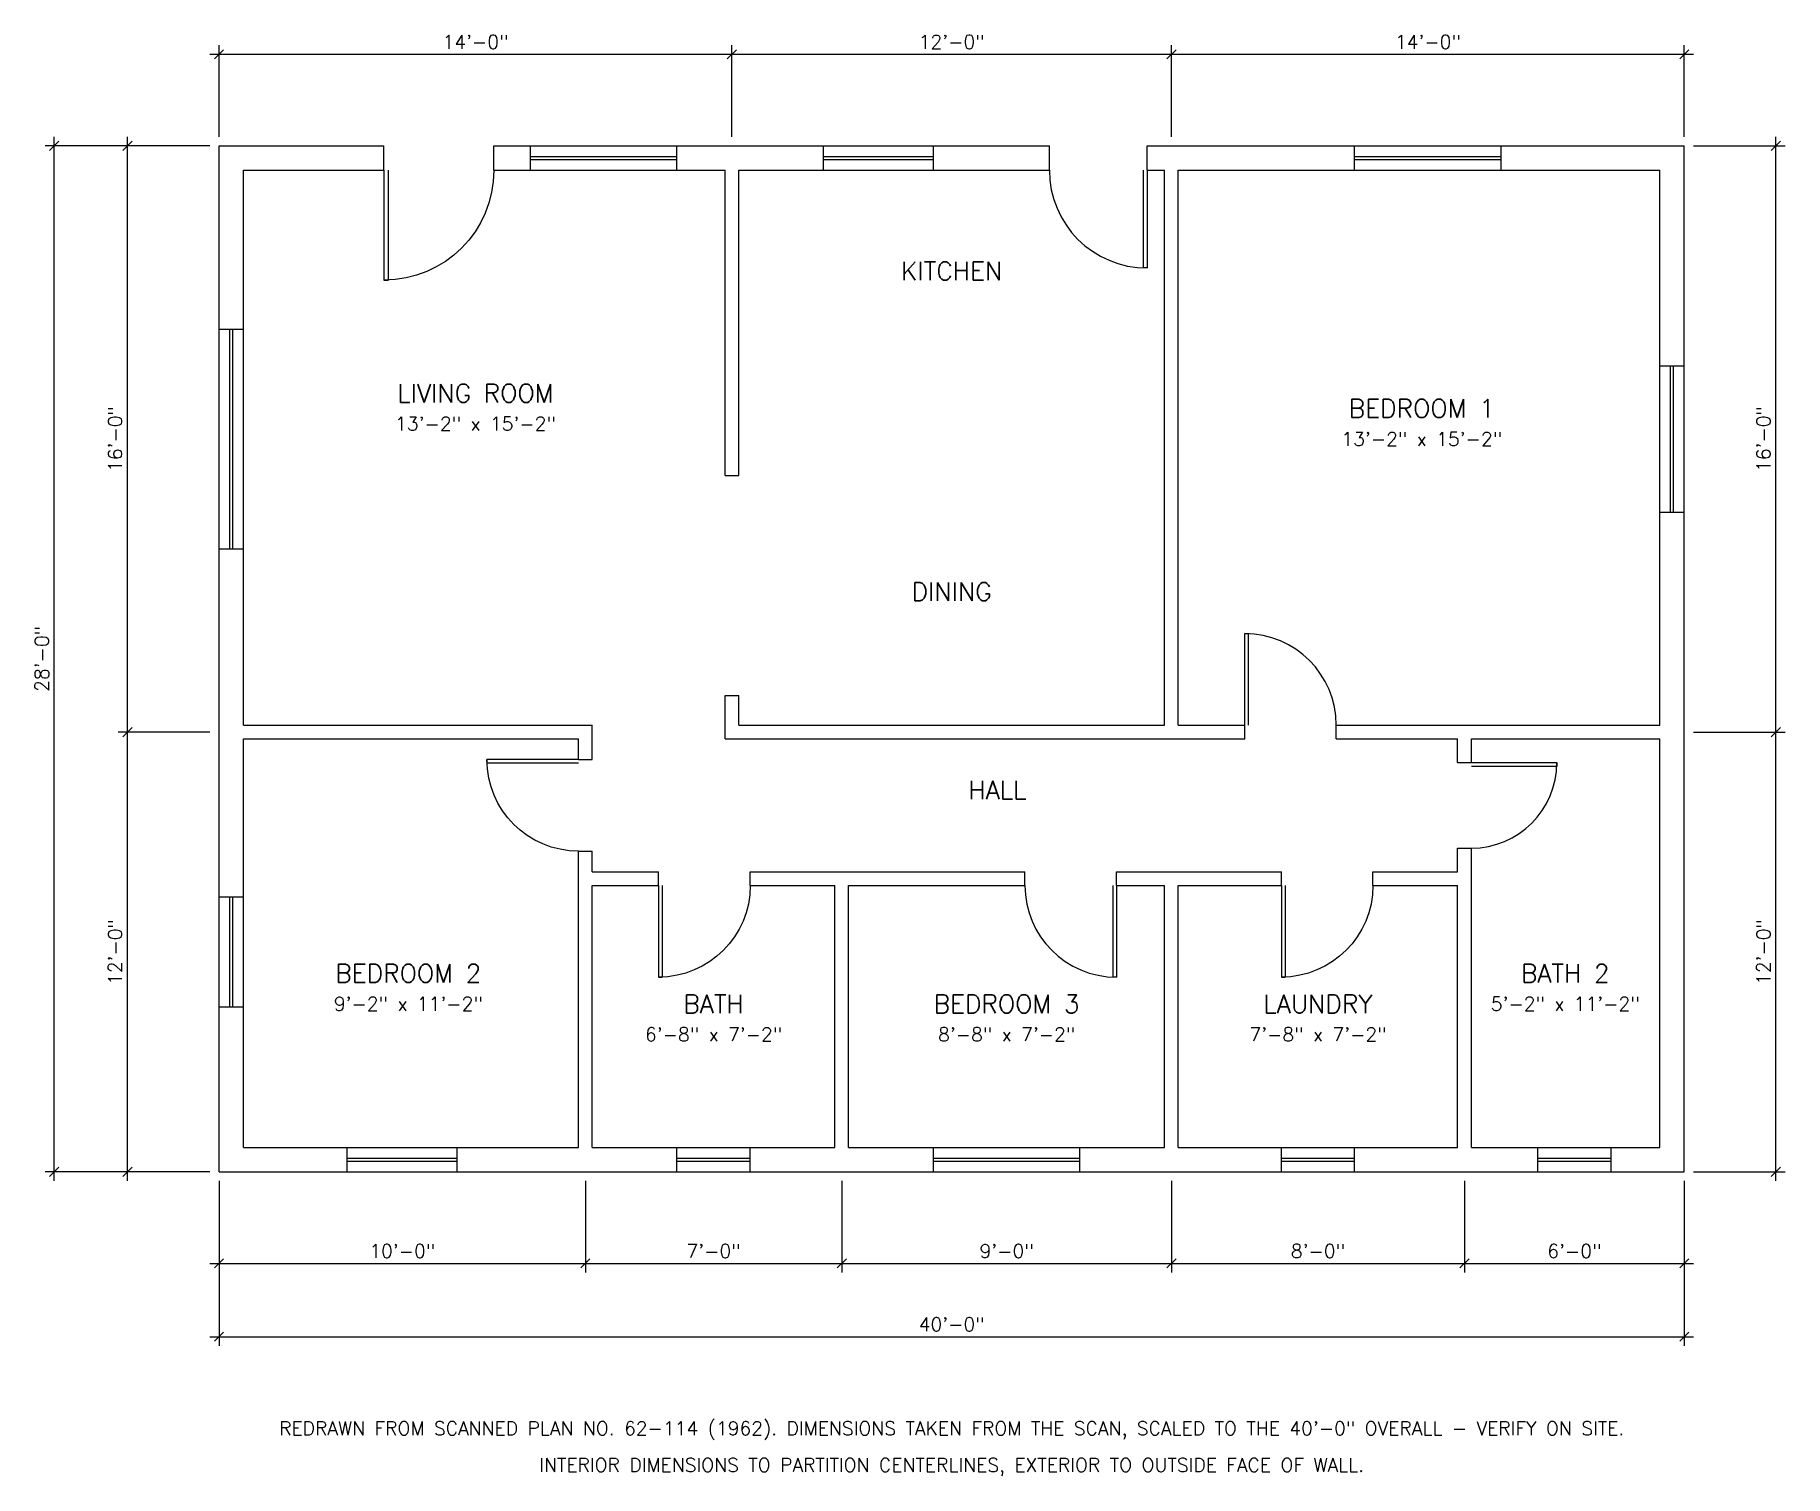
# Model space of a CAD drawing. Extents: x -60 to 513, y -100 to 372.
import ezdxf
from ezdxf.enums import TextEntityAlignment as Align

# ---------------------------------------------------------------- set-up
doc = ezdxf.new("R2010")
doc.units = 0
doc.header["$MEASUREMENT"] = 0
doc.layers.get('0').update_dxf_attribs({"linetype": 'CONTINUOUS'})
doc.layers.get('DEFPOINTS').update_dxf_attribs({"linetype": 'CONTINUOUS'})
for name, color, linetype in [('A-ANNO-DIMS', 1, 'CONTINUOUS'), ('A-ANNO-NOTE', 8, 'CONTINUOUS'), ('A-ANNO-TEXT', 2, 'CONTINUOUS'), ('A-DOOR', 3, 'CONTINUOUS'), ('A-GLAZ', 4, 'CONTINUOUS'), ('A-WALL', 7, 'CONTINUOUS')]:
    doc.layers.add(name, color=color, linetype=linetype)
doc.styles.add('ROMANS', font='romans')
doc.dimstyles.get("Standard").update_dxf_attribs({"dimtxt": 0.18, "dimasz": 0.18, "dimexe": 0.18, "dimexo": 0.0625, "dimgap": 0.09, "dimtad": 0, "dimtih": 1, "dimtoh": 1, "dimdec": 4, "dimzin": 0, "dimdsep": 46, "dimtxsty": 'Standard', "dimcen": 0.09, "dimadec": 0, "dimazin": 0, "dimtfac": 1, "dimtdec": 4, "dimtofl": 0, "dimtmove": 0, "dimatfit": 3, "dimfxl": 1, "dimtolj": 1, "dimtzin": 0, "dimarcsym": 0})

# ---------------------------------------------------------------- blocks, each defined once
blk = doc.blocks.new('DOOR')
for p, q in [((0, 0), (0, 1)), ((0, 1), (0.04, 1)), ((0.04, 0), (0.04, 1))]:
    blk.add_line(p, q)
blk.add_arc((0, 0), 1, 0, 90)
blk = doc.blocks.new('WINDOW')
for p, q in [((0, 0.5), (1, 0.5)), ((0, 0.06), (1, 0.06)), ((0, -0.06), (1, -0.06)), ((0, -0.5), (1, -0.5))]:
    blk.add_line(p, q)
blk = doc.blocks.new('*D2')
for p, q in [((0, -3), (0, -33)), ((120, -3), (120, -33)), ((-1.5, -31.5), (1.5, -28.5)), ((118.5, -31.5), (121.5, -28.5)), ((-3, -30), (123, -30))]:
    blk.add_line(p, q)
at = {"layer": 'DEFPOINTS'}
for p in [(0, 0), (120, 0)]:
    blk.add_point(p, dxfattribs=at)
at = {"style": 'ROMANS'}
blk.add_text('10\'-0"', height=4.5, dxfattribs=at).set_placement((60, -25.95), align=Align.MIDDLE_CENTER)
blk = doc.blocks.new('*D3')
for p, q in [((120, -3), (120, -33)), ((204, -3), (204, -33)), ((118.5, -31.5), (121.5, -28.5)), ((202.5, -31.5), (205.5, -28.5)), ((117, -30), (207, -30))]:
    blk.add_line(p, q)
at = {"layer": 'DEFPOINTS'}
for p in [(120, 0), (204, 0)]:
    blk.add_point(p, dxfattribs=at)
at = {"style": 'ROMANS'}
blk.add_text('7\'-0"', height=4.5, dxfattribs=at).set_placement((162, -25.95), align=Align.MIDDLE_CENTER)
blk = doc.blocks.new('*D4')
for p, q in [((204, -3), (204, -33)), ((312, -3), (312, -33)), ((202.5, -31.5), (205.5, -28.5)), ((310.5, -31.5), (313.5, -28.5)), ((201, -30), (315, -30))]:
    blk.add_line(p, q)
at = {"layer": 'DEFPOINTS'}
for p in [(204, 0), (312, 0)]:
    blk.add_point(p, dxfattribs=at)
at = {"style": 'ROMANS'}
blk.add_text('9\'-0"', height=4.5, dxfattribs=at).set_placement((258, -25.95), align=Align.MIDDLE_CENTER)
blk = doc.blocks.new('*D5')
for p, q in [((312, -3), (312, -33)), ((408, -3), (408, -33)), ((310.5, -31.5), (313.5, -28.5)), ((406.5, -31.5), (409.5, -28.5)), ((309, -30), (411, -30))]:
    blk.add_line(p, q)
at = {"layer": 'DEFPOINTS'}
for p in [(312, 0), (408, 0)]:
    blk.add_point(p, dxfattribs=at)
at = {"style": 'ROMANS'}
blk.add_text('8\'-0"', height=4.5, dxfattribs=at).set_placement((360, -25.95), align=Align.MIDDLE_CENTER)
blk = doc.blocks.new('*D6')
for p, q in [((408, -3), (408, -33)), ((480, -3), (480, -33)), ((406.5, -31.5), (409.5, -28.5)), ((478.5, -31.5), (481.5, -28.5)), ((405, -30), (483, -30))]:
    blk.add_line(p, q)
at = {"layer": 'DEFPOINTS'}
for p in [(408, 0), (480, 0)]:
    blk.add_point(p, dxfattribs=at)
at = {"style": 'ROMANS'}
blk.add_text('6\'-0"', height=4.5, dxfattribs=at).set_placement((444, -25.95), align=Align.MIDDLE_CENTER)
blk = doc.blocks.new('*D7')
for p, q in [((0, -3), (0, -57)), ((480, -3), (480, -57)), ((-3, -54), (483, -54)), ((-1.5, -55.5), (1.5, -52.5)), ((478.5, -55.5), (481.5, -52.5))]:
    blk.add_line(p, q)
at = {"layer": 'DEFPOINTS'}
for p in [(0, 0), (480, 0)]:
    blk.add_point(p, dxfattribs=at)
at = {"style": 'ROMANS'}
blk.add_text('40\'-0"', height=4.5, dxfattribs=at).set_placement((240, -49.95), align=Align.MIDDLE_CENTER)
blk = doc.blocks.new('*D8')
for p, q in [((-1.5, 364.5), (1.5, 367.5)), ((0, 339), (0, 369)), ((166.5, 364.5), (169.5, 367.5)), ((168, 339), (168, 369)), ((-3, 366), (171, 366))]:
    blk.add_line(p, q)
at = {"layer": 'DEFPOINTS'}
for p in [(0, 336), (168, 336)]:
    blk.add_point(p, dxfattribs=at)
at = {"style": 'ROMANS'}
blk.add_text('14\'-0"', height=4.5, dxfattribs=at).set_placement((84, 370.05), align=Align.MIDDLE_CENTER)
blk = doc.blocks.new('*D9')
for p, q in [((166.5, 364.5), (169.5, 367.5)), ((168, 339), (168, 369)), ((310.5, 364.5), (313.5, 367.5)), ((312, 339), (312, 369)), ((165, 366), (315, 366))]:
    blk.add_line(p, q)
at = {"layer": 'DEFPOINTS'}
for p in [(168, 336), (312, 336)]:
    blk.add_point(p, dxfattribs=at)
at = {"style": 'ROMANS'}
blk.add_text('12\'-0"', height=4.5, dxfattribs=at).set_placement((240, 370.05), align=Align.MIDDLE_CENTER)
blk = doc.blocks.new('*D10')
for p, q in [((310.5, 364.5), (313.5, 367.5)), ((312, 339), (312, 369)), ((478.5, 364.5), (481.5, 367.5)), ((480, 339), (480, 369)), ((309, 366), (483, 366))]:
    blk.add_line(p, q)
at = {"layer": 'DEFPOINTS'}
for p in [(312, 336), (480, 336)]:
    blk.add_point(p, dxfattribs=at)
at = {"style": 'ROMANS'}
blk.add_text('14\'-0"', height=4.5, dxfattribs=at).set_placement((396, 370.05), align=Align.MIDDLE_CENTER)
blk = doc.blocks.new('*D11')
for p, q in [((-3, 144), (-33, 144)), ((-31.5, 142.5), (-28.5, 145.5)), ((-30, -3), (-30, 147)), ((-3, 0), (-33, 0)), ((-31.5, -1.5), (-28.5, 1.5))]:
    blk.add_line(p, q)
at = {"layer": 'DEFPOINTS'}
for p in [(0, 144), (0, 0)]:
    blk.add_point(p, dxfattribs=at)
at = {"style": 'ROMANS'}
blk.add_text('12\'-0"', height=4.5, rotation=90, dxfattribs=at).set_placement((-34.05, 72), align=Align.MIDDLE_CENTER)
blk = doc.blocks.new('*D12')
for p, q in [((-30, 141), (-30, 339)), ((-3, 336), (-33, 336)), ((-31.5, 334.5), (-28.5, 337.5)), ((-3, 144), (-33, 144)), ((-31.5, 142.5), (-28.5, 145.5))]:
    blk.add_line(p, q)
at = {"layer": 'DEFPOINTS'}
for p in [(0, 336), (0, 144)]:
    blk.add_point(p, dxfattribs=at)
at = {"style": 'ROMANS'}
blk.add_text('16\'-0"', height=4.5, rotation=90, dxfattribs=at).set_placement((-34.05, 240), align=Align.MIDDLE_CENTER)
blk = doc.blocks.new('*D13')
for p, q in [((-54, -3), (-54, 339)), ((-3, 336), (-57, 336)), ((-55.5, 334.5), (-52.5, 337.5)), ((-3, 0), (-57, 0)), ((-55.5, -1.5), (-52.5, 1.5))]:
    blk.add_line(p, q)
at = {"layer": 'DEFPOINTS'}
for p in [(0, 336), (0, 0)]:
    blk.add_point(p, dxfattribs=at)
at = {"style": 'ROMANS'}
blk.add_text('28\'-0"', height=4.5, rotation=90, dxfattribs=at).set_placement((-58.05, 168), align=Align.MIDDLE_CENTER)
blk = doc.blocks.new('*D14')
for p, q in [((483, 144), (513, 144)), ((508.5, 142.5), (511.5, 145.5)), ((510, -3), (510, 147)), ((483, 0), (513, 0)), ((508.5, -1.5), (511.5, 1.5))]:
    blk.add_line(p, q)
at = {"layer": 'DEFPOINTS'}
for p in [(480, 144), (480, 0)]:
    blk.add_point(p, dxfattribs=at)
at = {"style": 'ROMANS'}
blk.add_text('12\'-0"', height=4.5, rotation=90, dxfattribs=at).set_placement((505.95, 72), align=Align.MIDDLE_CENTER)
blk = doc.blocks.new('*D15')
for p, q in [((510, 141), (510, 339)), ((483, 336), (513, 336)), ((508.5, 334.5), (511.5, 337.5)), ((483, 144), (513, 144)), ((508.5, 142.5), (511.5, 145.5))]:
    blk.add_line(p, q)
at = {"layer": 'DEFPOINTS'}
for p in [(480, 336), (480, 144)]:
    blk.add_point(p, dxfattribs=at)
at = {"style": 'ROMANS'}
blk.add_text('16\'-0"', height=4.5, rotation=90, dxfattribs=at).set_placement((505.95, 240), align=Align.MIDDLE_CENTER)

msp = doc.modelspace()

# ---------------------------------------------------------------- linework, layer by layer
at = {"layer": 'A-WALL'}
for p, q in [((0, 336), (54, 336)), ((0, 276), (0, 336)), ((54, 328), (54, 336)), ((90, 336), (102, 336)), ((90, 328), (90, 336)), ((102, 328), (102, 336)), ((150, 336), (198, 336)), ((150, 328), (150, 336)), ((198, 328), (198, 336)), ((234, 336), (272, 336)), ((234, 328), (234, 336)), ((272, 328), (272, 336)), ((304, 336), (372, 336)), ((304, 328), (304, 336)), ((372, 328), (372, 336)), ((420, 336), (480, 336)), ((420, 328), (420, 336)), ((480, 264), (480, 336)), ((8, 328), (54, 328)), ((8, 276), (8, 328)), ((90, 328), (102, 328)), ((150, 328), (165.75, 328)), ((165.75, 228), (165.75, 328)), ((170.25, 328), (198, 328)), ((170.25, 228), (170.25, 328)), ((234, 328), (272, 328)), ((304, 328), (309.75, 328)), ((309.75, 146.25), (309.75, 328)), ((314.25, 328), (372, 328)), ((314.25, 146.25), (314.25, 328)), ((420, 328), (472, 328)), ((472, 264), (472, 328)), ((0, 276), (8, 276)), ((472, 264), (480, 264)), ((165.75, 228), (170.25, 228)), ((472, 216), (480, 216)), ((472, 146.25), (472, 216)), ((480, 0), (480, 216)), ((0, 204), (8, 204)), ((0, 90), (0, 204)), ((8, 146.25), (8, 204)), ((165.75, 156), (170.25, 156)), ((165.75, 141.75), (165.75, 156)), ((170.25, 146.25), (170.25, 156)), ((8, 146.25), (122.25, 146.25)), ((122.25, 135), (122.25, 146.25)), ((170.25, 146.25), (309.75, 146.25)), ((314.25, 146.25), (336, 146.25)), ((336, 141.75), (336, 146.25)), ((366, 146.25), (472, 146.25)), ((366, 141.75), (366, 146.25)), ((8, 141.75), (117.75, 141.75)), ((8, 90), (8, 141.75)), ((117.75, 135), (117.75, 141.75)), ((165.75, 141.75), (336, 141.75)), ((366, 141.75), (405.75, 141.75)), ((405.75, 134), (405.75, 141.75)), ((410.25, 141.75), (472, 141.75)), ((410.25, 134), (410.25, 141.75)), ((472, 8), (472, 141.75)), ((117.75, 135), (122.25, 135)), ((405.75, 134), (410.25, 134)), ((117.75, 105), (122.25, 105)), ((117.75, 8), (117.75, 105)), ((122.25, 98.25), (122.25, 105)), ((405.75, 106), (410.25, 106)), ((405.75, 98.25), (405.75, 106)), ((410.25, 8), (410.25, 106)), ((122.25, 98.25), (144, 98.25)), ((144, 93.75), (144, 98.25)), ((174, 98.25), (264, 98.25)), ((174, 93.75), (174, 98.25)), ((264, 93.75), (264, 98.25)), ((294, 98.25), (348, 98.25)), ((294, 93.75), (294, 98.25)), ((348, 93.75), (348, 98.25)), ((378, 98.25), (405.75, 98.25)), ((378, 93.75), (378, 98.25)), ((122.25, 93.75), (144, 93.75)), ((122.25, 8), (122.25, 93.75)), ((174, 93.75), (201.75, 93.75)), ((201.75, 8), (201.75, 93.75)), ((206.25, 93.75), (264, 93.75)), ((206.25, 8), (206.25, 93.75)), ((294, 93.75), (309.75, 93.75)), ((309.75, 8), (309.75, 93.75)), ((314.25, 93.75), (348, 93.75)), ((314.25, 8), (314.25, 93.75)), ((378, 93.75), (405.75, 93.75)), ((405.75, 8), (405.75, 93.75)), ((0, 90), (8, 90)), ((0, 54), (8, 54)), ((0, 0), (0, 54)), ((8, 8), (8, 54)), ((8, 8), (42, 8)), ((42, 0), (42, 8)), ((78, 8), (117.75, 8)), ((78, 0), (78, 8)), ((122.25, 8), (150, 8)), ((150, 0), (150, 8)), ((174, 8), (201.75, 8)), ((174, 0), (174, 8)), ((206.25, 8), (234, 8)), ((234, 0), (234, 8)), ((282, 8), (309.75, 8)), ((282, 0), (282, 8)), ((314.25, 8), (348, 8)), ((348, 0), (348, 8)), ((372, 8), (405.75, 8)), ((372, 0), (372, 8)), ((410.25, 8), (432, 8)), ((432, 0), (432, 8)), ((456, 8), (472, 8)), ((456, 0), (456, 8)), ((0, 0), (42, 0)), ((78, 0), (150, 0)), ((174, 0), (234, 0)), ((282, 0), (348, 0)), ((372, 0), (432, 0)), ((456, 0), (480, 0))]:
    msp.add_line(p, q, dxfattribs=at)

# ---------------------------------------------------------------- block references
at = {"layer": 'A-DOOR'}
for p, xscale, yscale in [((54, 328), 36, -36), ((336, 146.25), 30, 30), ((144, 93.75), 30, -30), ((348, 93.75), 30, -30)]:
    msp.add_blockref('DOOR', p, dxfattribs=dict(at, xscale=xscale, yscale=yscale))
for p, xscale, yscale, rotation in [((304, 328), 32, 32, 180), ((117.75, 135), 30, -30, 270), ((410.25, 134), 28, 28, 270), ((294, 93.75), 30, 30, 180)]:
    msp.add_blockref('DOOR', p, dxfattribs=dict(at, xscale=xscale, yscale=yscale, rotation=rotation))
at = {"layer": 'A-GLAZ', "yscale": 8}
for p, xscale in [((102, 332), 48), ((198, 332), 36), ((372, 332), 48), ((42, 4), 36), ((150, 4), 24), ((234, 4), 48), ((348, 4), 24), ((432, 4), 24)]:
    msp.add_blockref('WINDOW', p, dxfattribs=dict(at, xscale=xscale))
at = {"layer": 'A-GLAZ', "yscale": 8, "rotation": 90}
for p, xscale in [((4, 204), 72), ((476, 216), 48), ((4, 54), 36)]:
    msp.add_blockref('WINDOW', p, dxfattribs=dict(at, xscale=xscale))

# ---------------------------------------------------------------- texts
at = {"layer": 'A-ANNO-NOTE', "style": 'ROMANS'}
for s, p in [('REDRAWN FROM SCANNED PLAN NO. 62-114 (1962). DIMENSIONS TAKEN FROM THE SCAN, SCALED TO THE 40\'-0" OVERALL - VERIFY ON SITE.', (240, -84)), ('INTERIOR DIMENSIONS TO PARTITION CENTERLINES, EXTERIOR TO OUTSIDE FACE OF WALL.', (240, -96))]:
    msp.add_text(s, height=4.5, dxfattribs=at).set_placement(p, align=Align.MIDDLE_CENTER)
at = {"layer": 'A-ANNO-TEXT', "style": 'ROMANS'}
for s, height, p in [('KITCHEN', 6, (240, 295)), ('LIVING ROOM', 6, (84, 255)), ('BEDROOM 1', 6, (394, 250)), ('13\'-2" x 15\'-2"', 4.5, (84, 245)), ('13\'-2" x 15\'-2"', 4.5, (394, 240)), ('DINING', 6, (240, 190)), ('HALL', 6, (255, 125)), ('BEDROOM 2', 6, (62, 65)), ('BATH 2', 6, (441, 65)), ('BATH', 6, (162, 55)), ('BEDROOM 3', 6, (258, 55)), ('LAUNDRY', 6, (360, 55)), ('9\'-2" x 11\'-2"', 4.5, (62, 55)), ('5\'-2" x 11\'-2"', 4.5, (441, 55)), ('6\'-8" x 7\'-2"', 4.5, (162, 45)), ('8\'-8" x 7\'-2"', 4.5, (258, 45)), ('7\'-8" x 7\'-2"', 4.5, (360, 45))]:
    msp.add_text(s, height=height, dxfattribs=at).set_placement(p, align=Align.MIDDLE_CENTER)

# ---------------------------------------------------------------- dimensions: what is measured, and where the dimension line sits
at = {"layer": 'A-ANNO-DIMS'}
for base, p1, p2, picture, middle in [((168, 366), (0, 336), (168, 336), '*D8', (84, 370.05)), ((312, 366), (168, 336), (312, 336), '*D9', (240, 370.05)), ((480, 366), (312, 336), (480, 336), '*D10', (396, 370.05)), ((120, -30), (0, 0), (120, 0), '*D2', (60, -25.95)), ((480, -54), (0, 0), (480, 0), '*D7', (240, -49.95)), ((204, -30), (120, 0), (204, 0), '*D3', (162, -25.95)), ((312, -30), (204, 0), (312, 0), '*D4', (258, -25.95)), ((408, -30), (312, 0), (408, 0), '*D5', (360, -25.95)), ((480, -30), (408, 0), (480, 0), '*D6', (444, -25.95))]:
    dim = msp.add_linear_dim(base=base, p1=p1, p2=p2, dimstyle='Standard', dxfattribs=at)
    dim.commit()
    dim.dimension.update_dxf_attribs({"geometry": picture, "text_midpoint": middle})
for base, p1, p2, picture, middle in [((-54, 336), (0, 0), (0, 336), '*D13', (-58.05, 168)), ((-30, 336), (0, 144), (0, 336), '*D12', (-34.05, 240)), ((510, 336), (480, 144), (480, 336), '*D15', (505.95, 240)), ((-30, 144), (0, 0), (0, 144), '*D11', (-34.05, 72)), ((510, 144), (480, 0), (480, 144), '*D14', (505.95, 72))]:
    dim = msp.add_linear_dim(base=base, p1=p1, p2=p2, angle=90, dimstyle='Standard', dxfattribs=at)
    dim.commit()
    dim.dimension.update_dxf_attribs({"geometry": picture, "text_midpoint": middle})

doc.saveas('drawing.dxf')
